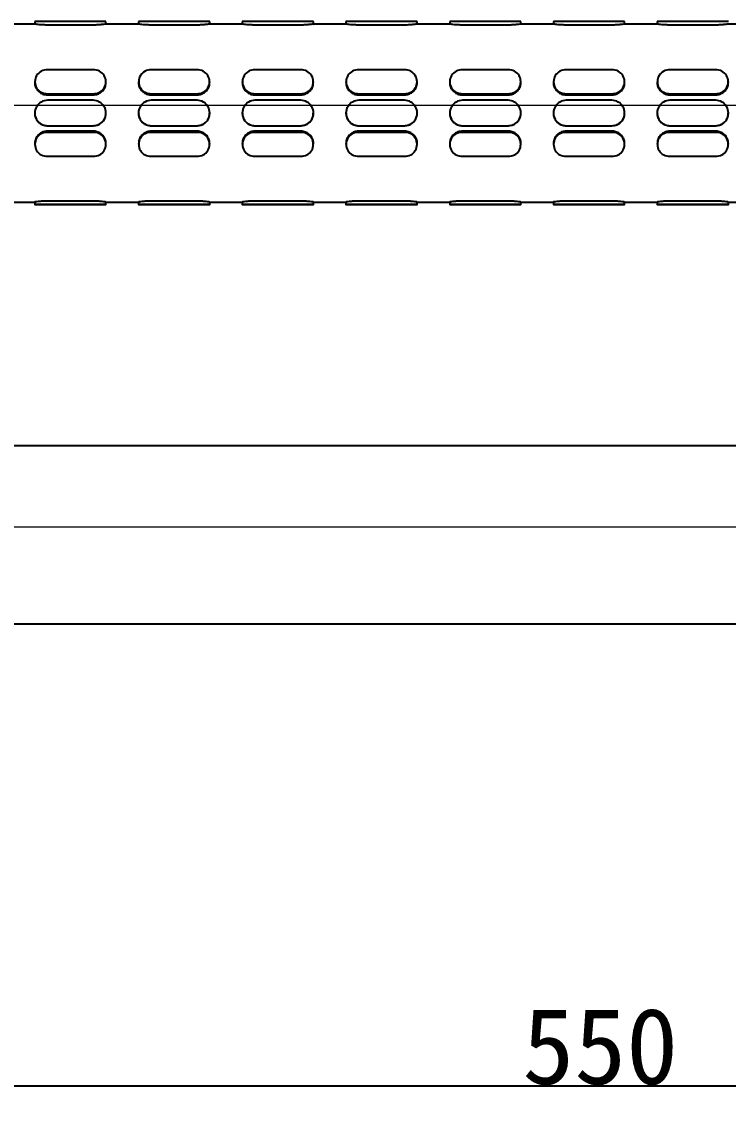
# Model space of a CAD drawing. Extents: x -1084 to 1049, y -151 to 450.
# Drawn here: x -929 to -882.7, y 372.2 to 443 of the extents above; entities that cross this region are included whole.
import ezdxf

# ---------------------------------------------------------------- set-up
doc = ezdxf.new("R2010")
doc.units = 0
doc.header["$LTSCALE"] = 23.1
doc.header["$MEASUREMENT"] = 0
doc.linetypes.add('CENTERX2', pattern=[20.32, 12.7, -2.54, 2.54, -2.54])
doc.layers.get('0').update_dxf_attribs({"linetype": 'CONTINUOUS'})
doc.layers.get('Defpoints').update_dxf_attribs({"linetype": 'CONTINUOUS'})
doc.layers.add('中心线层', color=1, linetype='CENTERX2', lineweight=25)
doc.dimstyles.get("Standard").update_dxf_attribs({"dimtxt": 2.5, "dimasz": 0.18, "dimexe": 0.18, "dimexo": 0.0625, "dimgap": 0.09, "dimtad": 0, "dimtih": 1, "dimtoh": 1, "dimdec": 4, "dimzin": 0, "dimdsep": 46, "dimtxsty": 'Standard', "dimcen": 0.09, "dimadec": 0, "dimazin": 0, "dimtp": 0.001, "dimtm": 0.001, "dimtfac": 0.6, "dimtdec": 4, "dimtofl": 0, "dimtmove": 0, "dimatfit": 0, "dimfxl": 0, "dimtolj": 1, "dimtzin": 0, "dimarcsym": 0})

# ---------------------------------------------------------------- blocks, each defined once
blk = doc.blocks.new('*D31')
at = {"color": 0, "lineweight": -2}
for p, q in [((-799.447, 395.521), (-799.447, 372.2)), ((-982.762, 389.022), (-982.762, 372.2)), ((-804.447, 373.2), (-977.762, 373.2))]:
    blk.add_line(p, q, dxfattribs=at)
at = {"color": 0}
for points in [[(-977.762, 374.034), (-977.762, 372.367), (-982.762, 373.2)], [(-804.447, 372.367), (-804.447, 374.034), (-799.447, 373.2)]]:
    blk.add_solid(points, dxfattribs=at)
at = {"layer": 'Defpoints', "color": 0}
for p in [(-799.447, 396.521), (-982.762, 390.022), (-982.762, 373.2)]:
    blk.add_point(p, dxfattribs=at)
at = {"color": 0, "insert": (-891.105, 375.789), "char_height": 5, "attachment_point": 5}
blk.add_mtext('\\A1;550', dxfattribs=at)

msp = doc.modelspace()

# ---------------------------------------------------------------- linework, layer by layer
at = {"color": 7, "linetype": 'Continuous', "lineweight": 25}
for p, q in [((-928.15713, 442.84992), (-930.31111, 442.84992)), ((-928.16776, 443.01657), (-928.16776, 442.84845)), ((-924.33481, 443.01707), (-927.33451, 443.01707)), ((-924.33481, 442.7906), (-927.33451, 442.7906)), ((-921.35781, 442.84992), (-923.51179, 442.84992)), ((-923.50156, 442.84845), (-923.50156, 443.01657)), ((-921.36844, 443.01657), (-921.36844, 442.84845)), ((-917.53549, 443.01707), (-920.53519, 443.01707)), ((-917.53549, 442.7906), (-920.53519, 442.7906)), ((-914.55849, 442.84992), (-916.71247, 442.84992)), ((-916.70224, 442.84845), (-916.70224, 443.01657)), ((-914.56912, 443.01657), (-914.56912, 442.84845)), ((-910.73617, 443.01707), (-913.73587, 443.01707)), ((-910.73617, 442.7906), (-913.73587, 442.7906)), ((-907.75917, 442.84992), (-909.91315, 442.84992)), ((-909.90292, 442.84845), (-909.90292, 443.01657)), ((-907.7698, 443.01657), (-907.7698, 442.84845)), ((-903.93685, 443.01707), (-906.93655, 443.01707)), ((-903.93685, 442.7906), (-906.93655, 442.7906)), ((-900.95985, 442.84992), (-903.11383, 442.84992)), ((-903.1036, 442.84845), (-903.1036, 443.01657)), ((-900.97048, 443.01657), (-900.97048, 442.84845)), ((-897.13753, 443.01707), (-900.13723, 443.01707)), ((-897.13753, 442.7906), (-900.13723, 442.7906)), ((-894.16053, 442.84992), (-896.31451, 442.84992)), ((-896.30428, 442.84845), (-896.30428, 443.01657)), ((-894.17116, 443.01657), (-894.17116, 442.84845)), ((-890.33821, 443.01707), (-893.33791, 443.01707)), ((-890.33821, 442.7906), (-893.33791, 442.7906)), ((-887.36121, 442.84992), (-889.51519, 442.84992)), ((-889.50496, 442.84845), (-889.50496, 443.01657)), ((-887.37184, 443.01657), (-887.37184, 442.84845)), ((-883.53889, 443.01707), (-886.53859, 443.01707)), ((-883.53889, 442.7906), (-886.53859, 442.7906)), ((-880.56189, 442.84992), (-882.71587, 442.84992)), ((-924.33481, 439.85531), (-927.33451, 439.85531)), ((-917.53549, 439.85531), (-920.53519, 439.85531)), ((-910.73617, 439.85531), (-913.73587, 439.85531)), ((-903.93685, 439.85531), (-906.93655, 439.85531)), ((-897.13753, 439.85531), (-900.13723, 439.85531)), ((-890.33821, 439.85531), (-893.33791, 439.85531)), ((-883.53889, 439.85531), (-886.53859, 439.85531)), ((-928.16776, 439.07248), (-928.16776, 439.01488)), ((-923.50156, 439.01488), (-923.50156, 439.07248)), ((-921.36844, 439.07248), (-921.36844, 439.01488)), ((-916.70224, 439.01488), (-916.70224, 439.07248)), ((-914.56912, 439.07248), (-914.56912, 439.01488)), ((-909.90292, 439.01488), (-909.90292, 439.07248)), ((-907.7698, 439.07248), (-907.7698, 439.01488)), ((-903.1036, 439.01488), (-903.1036, 439.07248)), ((-900.97048, 439.07248), (-900.97048, 439.01488)), ((-896.30428, 439.01488), (-896.30428, 439.07248)), ((-894.17116, 439.07248), (-894.17116, 439.01488)), ((-889.50496, 439.01488), (-889.50496, 439.07248)), ((-887.37184, 439.07248), (-887.37184, 439.01488)), ((-882.70564, 439.01488), (-882.70564, 439.07248)), ((-927.33451, 438.28965), (-924.33481, 438.28965)), ((-927.33451, 438.21206), (-924.33481, 438.21206)), ((-924.33481, 437.85403), (-927.33451, 437.85403)), ((-920.53519, 438.28965), (-917.53549, 438.28965)), ((-920.53519, 438.21206), (-917.53549, 438.21206)), ((-917.53549, 437.85403), (-920.53519, 437.85403)), ((-913.73587, 438.28965), (-910.73617, 438.28965)), ((-913.73587, 438.21206), (-910.73617, 438.21206)), ((-910.73617, 437.85403), (-913.73587, 437.85403)), ((-906.93655, 438.28965), (-903.93685, 438.28965)), ((-906.93655, 438.21206), (-903.93685, 438.21206)), ((-903.93685, 437.85403), (-906.93655, 437.85403)), ((-900.13723, 438.28965), (-897.13753, 438.28965)), ((-900.13723, 438.21206), (-897.13753, 438.21206)), ((-897.13753, 437.85403), (-900.13723, 437.85403)), ((-893.33791, 438.28965), (-890.33821, 438.28965)), ((-893.33791, 438.21206), (-890.33821, 438.21206)), ((-890.33821, 437.85403), (-893.33791, 437.85403)), ((-886.53859, 438.28965), (-883.53889, 438.28965)), ((-886.53859, 438.21206), (-883.53889, 438.21206)), ((-883.53889, 437.85403), (-886.53859, 437.85403)), ((-928.16776, 437.02078), (-928.16776, 437.02068)), ((-923.50156, 437.02068), (-923.50156, 437.02078)), ((-921.36844, 437.02078), (-921.36844, 437.02068)), ((-916.70224, 437.02068), (-916.70224, 437.02078)), ((-914.56912, 437.02078), (-914.56912, 437.02068)), ((-909.90292, 437.02068), (-909.90292, 437.02078)), ((-907.7698, 437.02078), (-907.7698, 437.02068)), ((-903.1036, 437.02068), (-903.1036, 437.02078)), ((-900.97048, 437.02078), (-900.97048, 437.02068)), ((-896.30428, 437.02068), (-896.30428, 437.02078)), ((-894.17116, 437.02078), (-894.17116, 437.02068)), ((-889.50496, 437.02068), (-889.50496, 437.02078)), ((-887.37184, 437.02078), (-887.37184, 437.02068)), ((-882.70564, 437.02068), (-882.70564, 437.02078)), ((-927.33451, 436.18753), (-924.33481, 436.18753)), ((-927.33451, 436.1874), (-924.33481, 436.1874)), ((-924.33481, 435.82915), (-927.33451, 435.82915)), ((-924.33481, 435.75182), (-927.33451, 435.75182)), ((-920.53519, 436.18753), (-917.53549, 436.18753)), ((-920.53519, 436.1874), (-917.53549, 436.1874)), ((-917.53549, 435.82915), (-920.53519, 435.82915)), ((-917.53549, 435.75182), (-920.53519, 435.75182)), ((-913.73587, 436.18753), (-910.73617, 436.18753)), ((-913.73587, 436.1874), (-910.73617, 436.1874)), ((-910.73617, 435.82915), (-913.73587, 435.82915)), ((-910.73617, 435.75182), (-913.73587, 435.75182)), ((-906.93655, 436.18753), (-903.93685, 436.18753)), ((-906.93655, 436.1874), (-903.93685, 436.1874)), ((-903.93685, 435.82915), (-906.93655, 435.82915)), ((-903.93685, 435.75182), (-906.93655, 435.75182)), ((-900.13723, 436.18753), (-897.13753, 436.18753)), ((-900.13723, 436.1874), (-897.13753, 436.1874)), ((-897.13753, 435.82915), (-900.13723, 435.82915)), ((-897.13753, 435.75182), (-900.13723, 435.75182)), ((-893.33791, 436.18753), (-890.33821, 436.18753)), ((-893.33791, 436.1874), (-890.33821, 436.1874)), ((-890.33821, 435.82915), (-893.33791, 435.82915)), ((-890.33821, 435.75182), (-893.33791, 435.75182)), ((-886.53859, 436.18753), (-883.53889, 436.18753)), ((-886.53859, 436.1874), (-883.53889, 436.1874)), ((-883.53889, 435.82915), (-886.53859, 435.82915)), ((-883.53889, 435.75182), (-886.53859, 435.75182)), ((-928.16776, 435.02605), (-928.16776, 434.96865)), ((-923.50156, 434.96865), (-923.50156, 435.02605)), ((-921.36844, 435.02605), (-921.36844, 434.96865)), ((-916.70224, 434.96865), (-916.70224, 435.02605)), ((-914.56912, 435.02605), (-914.56912, 434.96865)), ((-909.90292, 434.96865), (-909.90292, 435.02605)), ((-907.7698, 435.02605), (-907.7698, 434.96865)), ((-903.1036, 434.96865), (-903.1036, 435.02605)), ((-900.97048, 435.02605), (-900.97048, 434.96865)), ((-896.30428, 434.96865), (-896.30428, 435.02605)), ((-894.17116, 435.02605), (-894.17116, 434.96865)), ((-889.50496, 434.96865), (-889.50496, 435.02605)), ((-887.37184, 435.02605), (-887.37184, 434.96865)), ((-882.70564, 434.96865), (-882.70564, 435.02605)), ((-927.33451, 434.18548), (-924.33481, 434.18548)), ((-920.53519, 434.18548), (-917.53549, 434.18548)), ((-913.73587, 434.18548), (-910.73617, 434.18548)), ((-906.93655, 434.18548), (-903.93685, 434.18548)), ((-900.13723, 434.18548), (-897.13753, 434.18548)), ((-893.33791, 434.18548), (-890.33821, 434.18548)), ((-886.53859, 434.18548), (-883.53889, 434.18548)), ((-930.31151, 431.18442), (-928.15753, 431.18442)), ((-928.16776, 431.1859), (-928.16776, 431.01777)), ((-924.33481, 431.24475), (-927.33451, 431.24475)), ((-924.33481, 431.01828), (-927.33451, 431.01828)), ((-927.33451, 431.01727), (-924.33481, 431.01727)), ((-923.51219, 431.18442), (-921.35821, 431.18442)), ((-923.50156, 431.01777), (-923.50156, 431.1859)), ((-921.36844, 431.1859), (-921.36844, 431.01777)), ((-917.53549, 431.24475), (-920.53519, 431.24475)), ((-917.53549, 431.01828), (-920.53519, 431.01828)), ((-920.53519, 431.01727), (-917.53549, 431.01727)), ((-916.71287, 431.18442), (-914.55889, 431.18442)), ((-916.70224, 431.01777), (-916.70224, 431.1859)), ((-914.56912, 431.1859), (-914.56912, 431.01777)), ((-910.73617, 431.24475), (-913.73587, 431.24475)), ((-910.73617, 431.01828), (-913.73587, 431.01828)), ((-913.73587, 431.01727), (-910.73617, 431.01727)), ((-909.91355, 431.18442), (-907.75957, 431.18442)), ((-909.90292, 431.01777), (-909.90292, 431.1859)), ((-907.7698, 431.1859), (-907.7698, 431.01777)), ((-903.93685, 431.24475), (-906.93655, 431.24475)), ((-903.93685, 431.01828), (-906.93655, 431.01828)), ((-906.93655, 431.01727), (-903.93685, 431.01727)), ((-903.11423, 431.18442), (-900.96025, 431.18442)), ((-903.1036, 431.01777), (-903.1036, 431.1859)), ((-900.97048, 431.1859), (-900.97048, 431.01777)), ((-897.13753, 431.24475), (-900.13723, 431.24475)), ((-897.13753, 431.01828), (-900.13723, 431.01828)), ((-900.13723, 431.01727), (-897.13753, 431.01727)), ((-896.31491, 431.18442), (-894.16093, 431.18442)), ((-896.30428, 431.01777), (-896.30428, 431.1859)), ((-894.17116, 431.1859), (-894.17116, 431.01777)), ((-890.33821, 431.24475), (-893.33791, 431.24475)), ((-890.33821, 431.01828), (-893.33791, 431.01828)), ((-893.33791, 431.01727), (-890.33821, 431.01727)), ((-889.51559, 431.18442), (-887.36161, 431.18442)), ((-889.50496, 431.01777), (-889.50496, 431.1859)), ((-887.37184, 431.1859), (-887.37184, 431.01777)), ((-883.53889, 431.24475), (-886.53859, 431.24475)), ((-883.53889, 431.01828), (-886.53859, 431.01828)), ((-886.53859, 431.01727), (-883.53889, 431.01727)), ((-882.71627, 431.18442), (-880.56229, 431.18442)), ((-882.70564, 431.01777), (-882.70564, 431.1859)), ((-804.1135, 415.18602), (-969.097, 415.18602)), ((-969.097, 403.52052), (-804.1135, 403.52052))]:
    msp.add_line(p, q, dxfattribs=at)
at = {"color": 7, "linetype": 'Continuous', "lineweight": 25, "flags": 128}
for points in [[(-927.33451, 431.01828), (-927.65338, 431.01824), (-927.92371, 431.01813), (-928.10433, 431.01797), (-928.16776, 431.01777), (-928.10433, 431.01758), (-927.92371, 431.01742), (-927.65338, 431.01731), (-927.33451, 431.01727)], [(-924.33481, 431.01727), (-924.01594, 431.01731), (-923.74562, 431.01742), (-923.56499, 431.01758), (-923.50156, 431.01777), (-923.56499, 431.01797), (-923.74562, 431.01813), (-924.01594, 431.01824), (-924.33481, 431.01828)], [(-920.53519, 431.01828), (-920.85406, 431.01824), (-921.12439, 431.01813), (-921.30501, 431.01797), (-921.36844, 431.01777), (-921.30501, 431.01758), (-921.12439, 431.01742), (-920.85406, 431.01731), (-920.53519, 431.01727)], [(-917.53549, 431.01727), (-917.21662, 431.01731), (-916.9463, 431.01742), (-916.76567, 431.01758), (-916.70224, 431.01777), (-916.76567, 431.01797), (-916.9463, 431.01813), (-917.21662, 431.01824), (-917.53549, 431.01828)], [(-913.73587, 431.01828), (-914.05474, 431.01824), (-914.32507, 431.01813), (-914.50569, 431.01797), (-914.56912, 431.01777), (-914.50569, 431.01758), (-914.32507, 431.01742), (-914.05474, 431.01731), (-913.73587, 431.01727)], [(-910.73617, 431.01727), (-910.4173, 431.01731), (-910.14698, 431.01742), (-909.96635, 431.01758), (-909.90292, 431.01777), (-909.96635, 431.01797), (-910.14698, 431.01813), (-910.4173, 431.01824), (-910.73617, 431.01828)], [(-906.93655, 431.01828), (-907.25542, 431.01824), (-907.52575, 431.01813), (-907.70637, 431.01797), (-907.7698, 431.01777), (-907.70637, 431.01758), (-907.52575, 431.01742), (-907.25542, 431.01731), (-906.93655, 431.01727)], [(-903.93685, 431.01727), (-903.61798, 431.01731), (-903.34766, 431.01742), (-903.16703, 431.01758), (-903.1036, 431.01777), (-903.16703, 431.01797), (-903.34766, 431.01813), (-903.61798, 431.01824), (-903.93685, 431.01828)], [(-900.13723, 431.01828), (-900.4561, 431.01824), (-900.72643, 431.01813), (-900.90705, 431.01797), (-900.97048, 431.01777), (-900.90705, 431.01758), (-900.72643, 431.01742), (-900.4561, 431.01731), (-900.13723, 431.01727)], [(-897.13753, 431.01727), (-896.81866, 431.01731), (-896.54834, 431.01742), (-896.36771, 431.01758), (-896.30428, 431.01777), (-896.36771, 431.01797), (-896.54834, 431.01813), (-896.81866, 431.01824), (-897.13753, 431.01828)], [(-893.33791, 431.01828), (-893.65678, 431.01824), (-893.92711, 431.01813), (-894.10773, 431.01797), (-894.17116, 431.01777), (-894.10773, 431.01758), (-893.92711, 431.01742), (-893.65678, 431.01731), (-893.33791, 431.01727)], [(-890.33821, 431.01727), (-890.01934, 431.01731), (-889.74902, 431.01742), (-889.56839, 431.01758), (-889.50496, 431.01777), (-889.56839, 431.01797), (-889.74902, 431.01813), (-890.01934, 431.01824), (-890.33821, 431.01828)], [(-886.53859, 431.01828), (-886.85746, 431.01824), (-887.12779, 431.01813), (-887.30841, 431.01797), (-887.37184, 431.01777), (-887.30841, 431.01758), (-887.12779, 431.01742), (-886.85746, 431.01731), (-886.53859, 431.01727)], [(-883.53889, 431.01727), (-883.22002, 431.01731), (-882.9497, 431.01742), (-882.76907, 431.01758), (-882.70564, 431.01777), (-882.76907, 431.01797), (-882.9497, 431.01813), (-883.22002, 431.01824), (-883.53889, 431.01828)]]:
    msp.add_lwpolyline(points, dxfattribs=at)
at = {"color": 7, "linetype": 'Continuous', "lineweight": 25}
for centre, radius, start, end in [((-927.54282, 96.61845), 346.39868, 89.9655443, 90.1033673), ((-924.1265, 96.61845), 346.39869, 89.8966327, 90.0344557), ((-920.7435, 96.61845), 346.39868, 89.9655443, 90.1033673), ((-917.32718, 96.61845), 346.39869, 89.8966327, 90.0344557), ((-913.94418, 96.61845), 346.39868, 89.9655443, 90.1033673), ((-910.52786, 96.61845), 346.39869, 89.8966327, 90.0344557), ((-907.14486, 96.61845), 346.39868, 89.9655443, 90.1033673), ((-903.72854, 96.61845), 346.39869, 89.8966327, 90.0344557), ((-900.34554, 96.61845), 346.39868, 89.9655443, 90.1033673), ((-896.92922, 96.61845), 346.39869, 89.8966327, 90.0344557), ((-893.54622, 96.61845), 346.39868, 89.9655443, 90.1033673), ((-890.1299, 96.61845), 346.39869, 89.8966327, 90.0344557), ((-886.7469, 96.61845), 346.39868, 89.9655443, 90.1033673), ((-883.33058, 96.61845), 346.39869, 89.8966327, 90.0344557), ((-927.37386, 439.07248), 0.78382, 87.1224149, 272.8775851), ((-924.29546, 439.07248), 0.78382, 267.1224149, 92.8775851), ((-920.57454, 439.07248), 0.78382, 87.1224149, 272.8775851), ((-917.49614, 439.07248), 0.78382, 267.1224149, 92.8775851), ((-913.77522, 439.07248), 0.78382, 87.1224149, 272.8775851), ((-910.69682, 439.07248), 0.78382, 267.1224149, 92.8775851), ((-906.9759, 439.07248), 0.78382, 87.1224149, 272.8775851), ((-903.8975, 439.07248), 0.78382, 267.1224149, 92.8775851), ((-900.17658, 439.07248), 0.78382, 87.1224149, 272.8775851), ((-897.09818, 439.07248), 0.78382, 267.1224149, 92.8775851), ((-893.37726, 439.07248), 0.78382, 87.1224149, 272.8775851), ((-890.29886, 439.07248), 0.78382, 267.1224149, 92.8775851), ((-886.57794, 439.07248), 0.78382, 87.1224149, 272.8775851), ((-883.49954, 439.07248), 0.78382, 267.1224149, 92.8775851), ((-927.33451, 437.02078), 0.83325, 89.9999917, 270.0000083), ((-924.33481, 437.02078), 0.83325, 269.9999917, 90.0000083), ((-920.53519, 437.02078), 0.83325, 89.9999917, 270.0000083), ((-917.53549, 437.02078), 0.83325, 269.9999917, 90.0000083), ((-913.73587, 437.02078), 0.83325, 89.9999917, 270.0000083), ((-910.73617, 437.02078), 0.83325, 269.9999917, 90.0000083), ((-906.93655, 437.02078), 0.83325, 89.9999917, 270.0000083), ((-903.93685, 437.02078), 0.83325, 269.9999917, 90.0000083), ((-900.13723, 437.02078), 0.83325, 89.9999917, 270.0000083), ((-897.13753, 437.02078), 0.83325, 269.9999917, 90.0000083), ((-893.33791, 437.02078), 0.83325, 89.9999917, 270.0000083), ((-890.33821, 437.02078), 0.83325, 269.9999917, 90.0000083), ((-886.53859, 437.02078), 0.83325, 89.9999917, 270.0000083), ((-883.53889, 437.02078), 0.83325, 269.9999917, 90.0000083), ((-927.3736, 434.96865), 0.78415, 87.1425876, 272.8574124), ((-924.29572, 434.96865), 0.78415, 267.1425876, 92.8574124), ((-920.57428, 434.96865), 0.78415, 87.1425876, 272.8574124), ((-917.4964, 434.96865), 0.78415, 267.1425876, 92.8574124), ((-913.77496, 434.96865), 0.78415, 87.1425876, 272.8574124), ((-910.69708, 434.96865), 0.78415, 267.1425876, 92.8574124), ((-906.97564, 434.96865), 0.78415, 87.1425876, 272.8574124), ((-903.89776, 434.96865), 0.78415, 267.1425876, 92.8574124), ((-900.17632, 434.96865), 0.78415, 87.1425876, 272.8574124), ((-897.09844, 434.96865), 0.78415, 267.1425876, 92.8574124), ((-893.377, 434.96865), 0.78415, 87.1425876, 272.8574124), ((-890.29912, 434.96865), 0.78415, 267.1425876, 92.8574124), ((-886.57768, 434.96865), 0.78415, 87.1425876, 272.8574124), ((-883.4998, 434.96865), 0.78415, 267.1425876, 92.8574124)]:
    msp.add_arc(centre, radius, start, end, dxfattribs=at)
for points, knots in [([(-927.33451, 442.7906), (-927.42762, 442.79194), (-927.61382, 442.79462), (-927.86291, 442.81343), (-928.05002, 442.83382), (-928.15703, 442.84851), (-928.1571, 442.84844), (-928.15713, 442.84842)], [0, 0, 0, 0, 0.21392033, 0.42778752, 0.64303139, 0.85919356, 1, 1, 1, 1]), ([(-923.51179, 442.84848), (-923.50903, 442.84888), (-923.49766, 442.85056), (-923.57294, 442.83995), (-923.7305, 442.82091), (-923.96288, 442.80067), (-924.17725, 442.7914), (-924.30283, 442.79076), (-924.33481, 442.7906)], [0, 0, 0, 0, 0.068404622, 0.281336071, 0.49502032, 0.710604943, 0.926310452, 1, 1, 1, 1]), ([(-920.53519, 442.7906), (-920.6283, 442.79194), (-920.8145, 442.79462), (-921.06359, 442.81343), (-921.2507, 442.83382), (-921.35771, 442.84851), (-921.35778, 442.84844), (-921.35781, 442.84842)], [0, 0, 0, 0, 0.21392033, 0.42778752, 0.64303139, 0.85919356, 1, 1, 1, 1]), ([(-916.71247, 442.84848), (-916.70971, 442.84888), (-916.69834, 442.85056), (-916.77362, 442.83995), (-916.93118, 442.82091), (-917.16356, 442.80067), (-917.37793, 442.7914), (-917.50351, 442.79076), (-917.53549, 442.7906)], [0, 0, 0, 0, 0.06840462, 0.28133607, 0.49502032, 0.71060494, 0.92631045, 1, 1, 1, 1]), ([(-913.73587, 442.7906), (-913.82898, 442.79194), (-914.01518, 442.79462), (-914.26427, 442.81343), (-914.45138, 442.83382), (-914.55839, 442.84851), (-914.55846, 442.84844), (-914.55849, 442.84842)], [0, 0, 0, 0, 0.21392033, 0.42778752, 0.64303139, 0.85919356, 1, 1, 1, 1]), ([(-909.91315, 442.84848), (-909.91039, 442.84888), (-909.89902, 442.85056), (-909.9743, 442.83995), (-910.13186, 442.82091), (-910.36424, 442.80067), (-910.57861, 442.7914), (-910.70419, 442.79076), (-910.73617, 442.7906)], [0, 0, 0, 0, 0.06840462, 0.28133607, 0.49502032, 0.71060494, 0.92631045, 1, 1, 1, 1]), ([(-906.93655, 442.7906), (-907.02966, 442.79194), (-907.21586, 442.79462), (-907.46495, 442.81343), (-907.65206, 442.83382), (-907.75907, 442.84851), (-907.75914, 442.84844), (-907.75917, 442.84842)], [0, 0, 0, 0, 0.21392033, 0.42778752, 0.64303139, 0.85919356, 1, 1, 1, 1]), ([(-903.11383, 442.84848), (-903.11107, 442.84888), (-903.0997, 442.85056), (-903.17498, 442.83995), (-903.33254, 442.82091), (-903.56492, 442.80067), (-903.77929, 442.7914), (-903.90487, 442.79076), (-903.93685, 442.7906)], [0, 0, 0, 0, 0.068404622, 0.281336071, 0.49502032, 0.710604943, 0.926310452, 1, 1, 1, 1]), ([(-900.13723, 442.7906), (-900.23034, 442.79194), (-900.41654, 442.79462), (-900.66563, 442.81343), (-900.85274, 442.83382), (-900.95975, 442.84851), (-900.95982, 442.84844), (-900.95985, 442.84842)], [0, 0, 0, 0, 0.213920332, 0.42778752, 0.643031388, 0.859193559, 1, 1, 1, 1]), ([(-896.31451, 442.84848), (-896.31175, 442.84888), (-896.30038, 442.85056), (-896.37566, 442.83995), (-896.53322, 442.82091), (-896.7656, 442.80067), (-896.97997, 442.7914), (-897.10555, 442.79076), (-897.13753, 442.7906)], [0, 0, 0, 0, 0.068404622, 0.281336071, 0.49502032, 0.710604943, 0.926310452, 1, 1, 1, 1]), ([(-893.33791, 442.7906), (-893.43102, 442.79194), (-893.61722, 442.79462), (-893.86631, 442.81343), (-894.05342, 442.83382), (-894.16043, 442.84851), (-894.1605, 442.84844), (-894.16053, 442.84842)], [0, 0, 0, 0, 0.213920332, 0.42778752, 0.643031388, 0.859193559, 1, 1, 1, 1]), ([(-889.51519, 442.84848), (-889.51243, 442.84888), (-889.50106, 442.85056), (-889.57634, 442.83995), (-889.7339, 442.82091), (-889.96628, 442.80067), (-890.18065, 442.7914), (-890.30623, 442.79076), (-890.33821, 442.7906)], [0, 0, 0, 0, 0.068404622, 0.281336071, 0.49502032, 0.710604943, 0.926310452, 1, 1, 1, 1]), ([(-886.53859, 442.7906), (-886.6317, 442.79194), (-886.8179, 442.79462), (-887.06699, 442.81343), (-887.2541, 442.83382), (-887.36111, 442.84851), (-887.36118, 442.84844), (-887.36121, 442.84842)], [0, 0, 0, 0, 0.21392033, 0.42778752, 0.64303139, 0.85919356, 1, 1, 1, 1]), ([(-882.71587, 442.84848), (-882.71311, 442.84888), (-882.70174, 442.85056), (-882.77702, 442.83995), (-882.93458, 442.82091), (-883.16696, 442.80067), (-883.38133, 442.7914), (-883.50691, 442.79076), (-883.53889, 442.7906)], [0, 0, 0, 0, 0.068404622, 0.281336071, 0.49502032, 0.710604943, 0.926310452, 1, 1, 1, 1]), ([(-928.15737, 439.01432), (-928.16025, 438.98567), (-928.17181, 438.87064), (-928.09646, 438.6681), (-927.9388, 438.44384), (-927.70645, 438.2817), (-927.49207, 438.21758), (-927.36649, 438.21318), (-927.33451, 438.21206)], [0, 0, 0, 0, 0.07049632, 0.28294968, 0.49615414, 0.71125472, 0.92647591, 1, 1, 1, 1]), ([(-924.33481, 438.21206), (-924.2417, 438.22109), (-924.0555, 438.23914), (-923.80643, 438.379), (-923.61924, 438.58327), (-923.51191, 438.80866), (-923.51194, 438.95639), (-923.51196, 439.01544)], [0, 0, 0, 0, 0.21324843, 0.42644388, 0.64101168, 0.85649491, 1, 1, 1, 1]), ([(-921.35805, 439.01432), (-921.36093, 438.98567), (-921.37249, 438.87064), (-921.29714, 438.6681), (-921.13948, 438.44384), (-920.90713, 438.2817), (-920.69275, 438.21758), (-920.56717, 438.21318), (-920.53519, 438.21206)], [0, 0, 0, 0, 0.07049632, 0.28294968, 0.49615414, 0.71125472, 0.92647591, 1, 1, 1, 1]), ([(-917.53549, 438.21206), (-917.44238, 438.22109), (-917.25618, 438.23914), (-917.00711, 438.379), (-916.81992, 438.58327), (-916.71259, 438.80866), (-916.71262, 438.95639), (-916.71264, 439.01544)], [0, 0, 0, 0, 0.21324843, 0.42644388, 0.64101168, 0.85649491, 1, 1, 1, 1]), ([(-914.55873, 439.01432), (-914.56161, 438.98567), (-914.57317, 438.87064), (-914.49782, 438.6681), (-914.34016, 438.44384), (-914.10781, 438.2817), (-913.89343, 438.21758), (-913.76785, 438.21318), (-913.73587, 438.21206)], [0, 0, 0, 0, 0.07049632, 0.28294968, 0.49615414, 0.71125472, 0.92647591, 1, 1, 1, 1]), ([(-910.73617, 438.21206), (-910.64306, 438.22109), (-910.45686, 438.23914), (-910.20779, 438.379), (-910.0206, 438.58327), (-909.91327, 438.80866), (-909.9133, 438.95639), (-909.91332, 439.01544)], [0, 0, 0, 0, 0.21324843, 0.42644388, 0.64101168, 0.85649491, 1, 1, 1, 1]), ([(-907.75941, 439.01432), (-907.76229, 438.98567), (-907.77385, 438.87064), (-907.6985, 438.6681), (-907.54084, 438.44384), (-907.30849, 438.2817), (-907.09411, 438.21758), (-906.96853, 438.21318), (-906.93655, 438.21206)], [0, 0, 0, 0, 0.07049632, 0.28294968, 0.49615414, 0.71125472, 0.92647591, 1, 1, 1, 1]), ([(-903.93685, 438.21206), (-903.84374, 438.22109), (-903.65754, 438.23914), (-903.40847, 438.379), (-903.22128, 438.58327), (-903.11395, 438.80866), (-903.11398, 438.95639), (-903.114, 439.01544)], [0, 0, 0, 0, 0.21324843, 0.42644388, 0.64101168, 0.85649491, 1, 1, 1, 1]), ([(-900.96009, 439.01432), (-900.96297, 438.98567), (-900.97453, 438.87064), (-900.89918, 438.6681), (-900.74152, 438.44384), (-900.50917, 438.2817), (-900.29479, 438.21758), (-900.16921, 438.21318), (-900.13723, 438.21206)], [0, 0, 0, 0, 0.07049632, 0.28294968, 0.49615414, 0.71125472, 0.92647591, 1, 1, 1, 1]), ([(-897.13753, 438.21206), (-897.04442, 438.22109), (-896.85822, 438.23914), (-896.60915, 438.379), (-896.42196, 438.58327), (-896.31463, 438.80866), (-896.31466, 438.95639), (-896.31468, 439.01544)], [0, 0, 0, 0, 0.21324843, 0.42644388, 0.64101168, 0.85649491, 1, 1, 1, 1]), ([(-894.16077, 439.01432), (-894.16365, 438.98567), (-894.17521, 438.87064), (-894.09986, 438.6681), (-893.9422, 438.44384), (-893.70985, 438.2817), (-893.49547, 438.21758), (-893.36989, 438.21318), (-893.33791, 438.21206)], [0, 0, 0, 0, 0.07049632, 0.28294968, 0.49615414, 0.71125472, 0.92647591, 1, 1, 1, 1]), ([(-890.33821, 438.21206), (-890.2451, 438.22109), (-890.0589, 438.23914), (-889.80983, 438.379), (-889.62264, 438.58327), (-889.51531, 438.80866), (-889.51534, 438.95639), (-889.51536, 439.01544)], [0, 0, 0, 0, 0.21324843, 0.42644388, 0.64101168, 0.85649491, 1, 1, 1, 1]), ([(-887.36145, 439.01432), (-887.36433, 438.98567), (-887.37589, 438.87064), (-887.30054, 438.6681), (-887.14288, 438.44384), (-886.91053, 438.2817), (-886.69615, 438.21758), (-886.57057, 438.21318), (-886.53859, 438.21206)], [0, 0, 0, 0, 0.07049632, 0.28294968, 0.49615414, 0.71125472, 0.92647591, 1, 1, 1, 1]), ([(-883.53889, 438.21206), (-883.44578, 438.22109), (-883.25958, 438.23914), (-883.01051, 438.379), (-882.82332, 438.58327), (-882.71599, 438.80866), (-882.71602, 438.95639), (-882.71604, 439.01544)], [0, 0, 0, 0, 0.21324843, 0.42644388, 0.64101168, 0.85649491, 1, 1, 1, 1]), ([(-928.15737, 437.02009), (-928.16025, 436.98943), (-928.17181, 436.86641), (-928.09646, 436.65473), (-927.9388, 436.42301), (-927.70645, 436.25784), (-927.49207, 436.19298), (-927.36649, 436.18853), (-927.33451, 436.1874)], [0, 0, 0, 0, 0.07049632, 0.28294968, 0.49615414, 0.71125472, 0.92647591, 1, 1, 1, 1]), ([(-924.33481, 436.1874), (-924.2417, 436.19651), (-924.0555, 436.21475), (-923.80643, 436.35674), (-923.61924, 436.56668), (-923.51191, 436.80118), (-923.51194, 436.95842), (-923.51196, 437.02128)], [0, 0, 0, 0, 0.21324843, 0.42644388, 0.64101168, 0.85649491, 1, 1, 1, 1]), ([(-921.35805, 437.02009), (-921.36093, 436.98943), (-921.37249, 436.86641), (-921.29714, 436.65473), (-921.13948, 436.42301), (-920.90713, 436.25784), (-920.69275, 436.19298), (-920.56717, 436.18853), (-920.53519, 436.1874)], [0, 0, 0, 0, 0.07049632, 0.28294968, 0.49615414, 0.71125472, 0.92647591, 1, 1, 1, 1]), ([(-917.53549, 436.1874), (-917.44238, 436.19651), (-917.25618, 436.21475), (-917.00711, 436.35674), (-916.81992, 436.56668), (-916.71259, 436.80118), (-916.71262, 436.95842), (-916.71264, 437.02128)], [0, 0, 0, 0, 0.21324843, 0.42644388, 0.64101168, 0.85649491, 1, 1, 1, 1]), ([(-914.55873, 437.02009), (-914.56161, 436.98943), (-914.57317, 436.86641), (-914.49782, 436.65473), (-914.34016, 436.42301), (-914.10781, 436.25784), (-913.89343, 436.19298), (-913.76785, 436.18853), (-913.73587, 436.1874)], [0, 0, 0, 0, 0.07049632, 0.28294968, 0.49615414, 0.71125472, 0.92647591, 1, 1, 1, 1]), ([(-910.73617, 436.1874), (-910.64306, 436.19651), (-910.45686, 436.21475), (-910.20779, 436.35674), (-910.0206, 436.56668), (-909.91327, 436.80118), (-909.9133, 436.95842), (-909.91332, 437.02128)], [0, 0, 0, 0, 0.21324843, 0.42644388, 0.64101168, 0.85649491, 1, 1, 1, 1]), ([(-907.75941, 437.02009), (-907.76229, 436.98943), (-907.77385, 436.86641), (-907.6985, 436.65473), (-907.54084, 436.42301), (-907.30849, 436.25784), (-907.09411, 436.19298), (-906.96853, 436.18853), (-906.93655, 436.1874)], [0, 0, 0, 0, 0.07049632, 0.28294968, 0.49615414, 0.71125472, 0.92647591, 1, 1, 1, 1]), ([(-903.93685, 436.1874), (-903.84374, 436.19651), (-903.65754, 436.21475), (-903.40847, 436.35674), (-903.22128, 436.56668), (-903.11395, 436.80118), (-903.11398, 436.95842), (-903.114, 437.02128)], [0, 0, 0, 0, 0.21324843, 0.42644388, 0.64101168, 0.85649491, 1, 1, 1, 1]), ([(-900.96009, 437.02009), (-900.96297, 436.98943), (-900.97453, 436.86641), (-900.89918, 436.65473), (-900.74152, 436.42301), (-900.50917, 436.25784), (-900.29479, 436.19298), (-900.16921, 436.18853), (-900.13723, 436.1874)], [0, 0, 0, 0, 0.07049632, 0.28294968, 0.49615414, 0.71125472, 0.92647591, 1, 1, 1, 1]), ([(-897.13753, 436.1874), (-897.04442, 436.19651), (-896.85822, 436.21475), (-896.60915, 436.35674), (-896.42196, 436.56668), (-896.31463, 436.80118), (-896.31466, 436.95842), (-896.31468, 437.02128)], [0, 0, 0, 0, 0.21324843, 0.42644388, 0.64101168, 0.85649491, 1, 1, 1, 1]), ([(-894.16077, 437.02009), (-894.16365, 436.98943), (-894.17521, 436.86641), (-894.09986, 436.65473), (-893.9422, 436.42301), (-893.70985, 436.25784), (-893.49547, 436.19298), (-893.36989, 436.18853), (-893.33791, 436.1874)], [0, 0, 0, 0, 0.07049632, 0.28294968, 0.49615414, 0.71125472, 0.92647591, 1, 1, 1, 1]), ([(-890.33821, 436.1874), (-890.2451, 436.19651), (-890.0589, 436.21475), (-889.80983, 436.35674), (-889.62264, 436.56668), (-889.51531, 436.80118), (-889.51534, 436.95842), (-889.51536, 437.02128)], [0, 0, 0, 0, 0.21324843, 0.42644388, 0.64101168, 0.85649491, 1, 1, 1, 1]), ([(-887.36145, 437.02009), (-887.36433, 436.98943), (-887.37589, 436.86641), (-887.30054, 436.65473), (-887.14288, 436.42301), (-886.91053, 436.25784), (-886.69615, 436.19298), (-886.57057, 436.18853), (-886.53859, 436.1874)], [0, 0, 0, 0, 0.07049632, 0.28294968, 0.49615414, 0.71125472, 0.92647591, 1, 1, 1, 1]), ([(-883.53889, 436.1874), (-883.44578, 436.19651), (-883.25958, 436.21475), (-883.01051, 436.35674), (-882.82332, 436.56668), (-882.71599, 436.80118), (-882.71602, 436.95842), (-882.71604, 437.02128)], [0, 0, 0, 0, 0.21324843, 0.42644388, 0.64101168, 0.85649491, 1, 1, 1, 1]), ([(-927.33451, 435.82915), (-927.42762, 435.82012), (-927.61383, 435.80206), (-927.8629, 435.66217), (-928.05008, 435.45784), (-928.15742, 435.23237), (-928.15738, 435.08458), (-928.15737, 435.02549)], [0, 0, 0, 0, 0.21324843, 0.42644388, 0.64101168, 0.85649491, 1, 1, 1, 1]), ([(-923.51196, 435.02661), (-923.50908, 435.05528), (-923.49752, 435.17036), (-923.57286, 435.37298), (-923.73052, 435.59731), (-923.96288, 435.75949), (-924.17725, 435.82363), (-924.30283, 435.82803), (-924.33481, 435.82915)], [0, 0, 0, 0, 0.07049632, 0.28294968, 0.49615414, 0.71125472, 0.92647591, 1, 1, 1, 1]), ([(-920.53519, 435.82915), (-920.6283, 435.82012), (-920.81451, 435.80206), (-921.06358, 435.66217), (-921.25076, 435.45784), (-921.3581, 435.23237), (-921.35806, 435.08458), (-921.35805, 435.02549)], [0, 0, 0, 0, 0.21324843, 0.42644388, 0.64101168, 0.85649491, 1, 1, 1, 1]), ([(-916.71264, 435.02661), (-916.70976, 435.05528), (-916.6982, 435.17036), (-916.77354, 435.37298), (-916.9312, 435.59731), (-917.16356, 435.75949), (-917.37793, 435.82363), (-917.50351, 435.82803), (-917.53549, 435.82915)], [0, 0, 0, 0, 0.07049632, 0.28294968, 0.49615414, 0.71125472, 0.92647591, 1, 1, 1, 1]), ([(-913.73587, 435.82915), (-913.82898, 435.82012), (-914.01519, 435.80206), (-914.26426, 435.66217), (-914.45144, 435.45784), (-914.55878, 435.23237), (-914.55874, 435.08458), (-914.55873, 435.02549)], [0, 0, 0, 0, 0.21324843, 0.42644388, 0.64101168, 0.85649491, 1, 1, 1, 1]), ([(-909.91332, 435.02661), (-909.91044, 435.05528), (-909.89888, 435.17036), (-909.97422, 435.37298), (-910.13188, 435.59731), (-910.36424, 435.75949), (-910.57861, 435.82363), (-910.70419, 435.82803), (-910.73617, 435.82915)], [0, 0, 0, 0, 0.07049632, 0.28294968, 0.49615414, 0.71125472, 0.92647591, 1, 1, 1, 1]), ([(-906.93655, 435.82915), (-907.02966, 435.82012), (-907.21587, 435.80206), (-907.46494, 435.66217), (-907.65212, 435.45784), (-907.75946, 435.23237), (-907.75942, 435.08458), (-907.75941, 435.02549)], [0, 0, 0, 0, 0.21324843, 0.42644388, 0.64101168, 0.85649491, 1, 1, 1, 1]), ([(-903.114, 435.02661), (-903.11112, 435.05528), (-903.09956, 435.17036), (-903.1749, 435.37298), (-903.33256, 435.59731), (-903.56492, 435.75949), (-903.77929, 435.82363), (-903.90487, 435.82803), (-903.93685, 435.82915)], [0, 0, 0, 0, 0.07049632, 0.28294968, 0.49615414, 0.71125472, 0.92647591, 1, 1, 1, 1]), ([(-900.13723, 435.82915), (-900.23034, 435.82012), (-900.41655, 435.80206), (-900.66562, 435.66217), (-900.8528, 435.45784), (-900.96014, 435.23237), (-900.9601, 435.08458), (-900.96009, 435.02549)], [0, 0, 0, 0, 0.21324843, 0.42644388, 0.64101168, 0.85649491, 1, 1, 1, 1]), ([(-896.31468, 435.02661), (-896.3118, 435.05528), (-896.30024, 435.17036), (-896.37558, 435.37298), (-896.53324, 435.59731), (-896.7656, 435.75949), (-896.97997, 435.82363), (-897.10555, 435.82803), (-897.13753, 435.82915)], [0, 0, 0, 0, 0.07049632, 0.28294968, 0.49615414, 0.71125472, 0.92647591, 1, 1, 1, 1]), ([(-893.33791, 435.82915), (-893.43102, 435.82012), (-893.61723, 435.80206), (-893.8663, 435.66217), (-894.05348, 435.45784), (-894.16082, 435.23237), (-894.16078, 435.08458), (-894.16077, 435.02549)], [0, 0, 0, 0, 0.21324843, 0.42644388, 0.64101168, 0.85649491, 1, 1, 1, 1]), ([(-889.51536, 435.02661), (-889.51248, 435.05528), (-889.50092, 435.17036), (-889.57626, 435.37298), (-889.73392, 435.59731), (-889.96628, 435.75949), (-890.18065, 435.82363), (-890.30623, 435.82803), (-890.33821, 435.82915)], [0, 0, 0, 0, 0.07049632, 0.28294968, 0.49615414, 0.71125472, 0.92647591, 1, 1, 1, 1]), ([(-886.53859, 435.82915), (-886.6317, 435.82012), (-886.81791, 435.80206), (-887.06698, 435.66217), (-887.25416, 435.45784), (-887.3615, 435.23237), (-887.36146, 435.08458), (-887.36145, 435.02549)], [0, 0, 0, 0, 0.21324843, 0.42644388, 0.64101168, 0.85649491, 1, 1, 1, 1]), ([(-882.71604, 435.02661), (-882.71316, 435.05528), (-882.7016, 435.17036), (-882.77694, 435.37298), (-882.9346, 435.59731), (-883.16696, 435.75949), (-883.38133, 435.82363), (-883.50691, 435.82803), (-883.53889, 435.82915)], [0, 0, 0, 0, 0.07049632, 0.28294968, 0.49615414, 0.71125472, 0.92647591, 1, 1, 1, 1]), ([(-927.33451, 431.24475), (-927.42763, 431.2434), (-927.61383, 431.24069), (-927.86289, 431.22172), (-928.05012, 431.20105), (-928.1577, 431.18601), (-928.15758, 431.18591), (-928.15753, 431.18587)], [0, 0, 0, 0, 0.21277068, 0.42548851, 0.63957562, 0.85457609, 1, 1, 1, 1]), ([(-923.51219, 431.18593), (-923.50915, 431.18552), (-923.49731, 431.18392), (-923.57276, 431.19481), (-923.73055, 431.21417), (-923.96287, 431.23459), (-924.17725, 431.24394), (-924.30283, 431.24459), (-924.33481, 431.24475)], [0, 0, 0, 0, 0.0734066, 0.28519476, 0.49773169, 0.71215878, 0.92670611, 1, 1, 1, 1]), ([(-920.53519, 431.24475), (-920.62831, 431.2434), (-920.81451, 431.24069), (-921.06357, 431.22172), (-921.2508, 431.20105), (-921.35838, 431.18601), (-921.35826, 431.18591), (-921.35821, 431.18587)], [0, 0, 0, 0, 0.21277068, 0.42548851, 0.63957562, 0.85457609, 1, 1, 1, 1]), ([(-916.71287, 431.18593), (-916.70983, 431.18552), (-916.69799, 431.18392), (-916.77344, 431.19481), (-916.93123, 431.21417), (-917.16355, 431.23459), (-917.37793, 431.24394), (-917.50351, 431.24459), (-917.53549, 431.24475)], [0, 0, 0, 0, 0.0734066, 0.28519476, 0.49773169, 0.71215878, 0.92670611, 1, 1, 1, 1]), ([(-913.73587, 431.24475), (-913.82899, 431.2434), (-914.01519, 431.24069), (-914.26425, 431.22172), (-914.45148, 431.20105), (-914.55906, 431.18601), (-914.55894, 431.18591), (-914.55889, 431.18587)], [0, 0, 0, 0, 0.21277068, 0.42548851, 0.63957562, 0.85457609, 1, 1, 1, 1]), ([(-909.91355, 431.18593), (-909.91051, 431.18552), (-909.89867, 431.18392), (-909.97412, 431.19481), (-910.13191, 431.21417), (-910.36423, 431.23459), (-910.57861, 431.24394), (-910.70419, 431.24459), (-910.73617, 431.24475)], [0, 0, 0, 0, 0.0734066, 0.28519476, 0.49773169, 0.71215878, 0.92670611, 1, 1, 1, 1]), ([(-906.93655, 431.24475), (-907.02967, 431.2434), (-907.21587, 431.24069), (-907.46493, 431.22172), (-907.65216, 431.20105), (-907.75974, 431.18601), (-907.75962, 431.18591), (-907.75957, 431.18587)], [0, 0, 0, 0, 0.21277068, 0.42548851, 0.63957562, 0.85457609, 1, 1, 1, 1]), ([(-903.11423, 431.18593), (-903.11119, 431.18552), (-903.09935, 431.18392), (-903.1748, 431.19481), (-903.33259, 431.21417), (-903.56491, 431.23459), (-903.77929, 431.24394), (-903.90487, 431.24459), (-903.93685, 431.24475)], [0, 0, 0, 0, 0.0734066, 0.28519476, 0.49773169, 0.71215878, 0.92670611, 1, 1, 1, 1]), ([(-900.13723, 431.24475), (-900.23035, 431.2434), (-900.41655, 431.24069), (-900.66561, 431.22172), (-900.85284, 431.20105), (-900.96042, 431.18601), (-900.9603, 431.18591), (-900.96025, 431.18587)], [0, 0, 0, 0, 0.21277068, 0.42548851, 0.63957562, 0.85457609, 1, 1, 1, 1]), ([(-896.31491, 431.18593), (-896.31187, 431.18552), (-896.30003, 431.18392), (-896.37548, 431.19481), (-896.53327, 431.21417), (-896.76559, 431.23459), (-896.97997, 431.24394), (-897.10555, 431.24459), (-897.13753, 431.24475)], [0, 0, 0, 0, 0.0734066, 0.28519476, 0.49773169, 0.71215878, 0.92670611, 1, 1, 1, 1]), ([(-893.33791, 431.24475), (-893.43103, 431.2434), (-893.61723, 431.24069), (-893.86629, 431.22172), (-894.05352, 431.20105), (-894.1611, 431.18601), (-894.16098, 431.18591), (-894.16093, 431.18587)], [0, 0, 0, 0, 0.21277068, 0.42548851, 0.63957562, 0.85457609, 1, 1, 1, 1]), ([(-889.51559, 431.18593), (-889.51255, 431.18552), (-889.50071, 431.18392), (-889.57616, 431.19481), (-889.73395, 431.21417), (-889.96627, 431.23459), (-890.18065, 431.24394), (-890.30623, 431.24459), (-890.33821, 431.24475)], [0, 0, 0, 0, 0.0734066, 0.28519476, 0.49773169, 0.71215878, 0.92670611, 1, 1, 1, 1]), ([(-886.53859, 431.24475), (-886.63171, 431.2434), (-886.81791, 431.24069), (-887.06697, 431.22172), (-887.2542, 431.20105), (-887.36178, 431.18601), (-887.36166, 431.18591), (-887.36161, 431.18587)], [0, 0, 0, 0, 0.21277068, 0.42548851, 0.63957562, 0.85457609, 1, 1, 1, 1]), ([(-882.71627, 431.18593), (-882.71323, 431.18552), (-882.70139, 431.18392), (-882.77684, 431.19481), (-882.93463, 431.21417), (-883.16695, 431.23459), (-883.38133, 431.24394), (-883.50691, 431.24459), (-883.53889, 431.24475)], [0, 0, 0, 0, 0.0734066, 0.28519476, 0.49773169, 0.71215878, 0.92670611, 1, 1, 1, 1])]:
    msp.add_open_spline(points, degree=3, knots=knots, dxfattribs=at)
at = {"layer": '中心线层', "linetype": 'CENTERX2', "lineweight": 18}
for p, q in [((-799.4473, 437.51712), (-1024.42485, 437.51712)), ((-799.4473, 409.85322), (-1022.34168, 409.85322))]:
    msp.add_line(p, q, dxfattribs=at)

# ---------------------------------------------------------------- dimensions: what is measured, and where the dimension line sits
dim = msp.add_linear_dim(base=(-982.7623, 373.20029), p1=(-799.4473, 396.52122), p2=(-982.7623, 390.02187), text='550', dimstyle='Standard', override={"dimtxt": 5, "dimasz": 5, "dimexe": 1, "dimexo": 1, "dimgap": 0.089, "dimtad": 1, "dimtih": 0, "dimtoh": 0, "dimlfac": 1, "dimcen": 3.78, "dimtp": 0, "dimtm": 0, "dimtfac": 1, "dimatfit": 3})
dim.commit()
dim.dimension.update_dxf_attribs({"geometry": '*D31', "text_midpoint": (-891.1048, 375.78929)})

doc.saveas('drawing.dxf')
